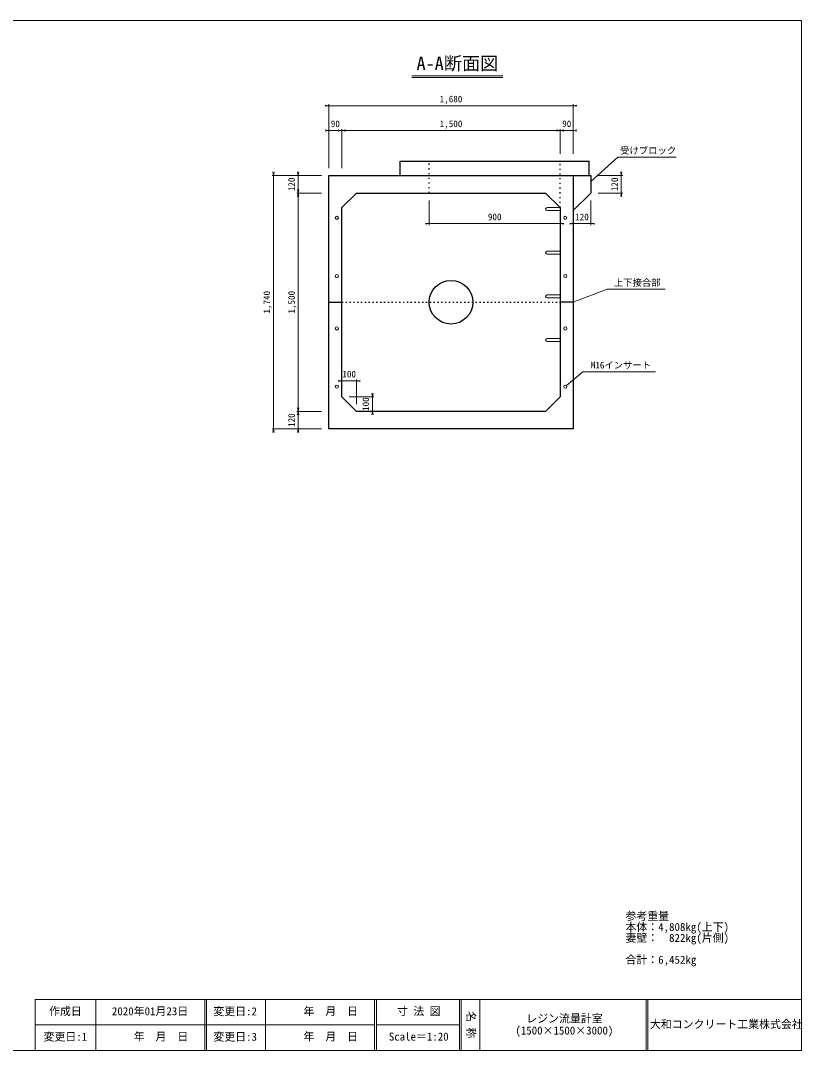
# Model space of a CAD drawing. Units: millimetres at full size. Extents: x -4900 to 5056, y -3538 to 3538.
# Drawn here: x -316 to 5056, y -3538 to 3538 of the extents above; entities that cross this region are included whole.
import ezdxf
from ezdxf.enums import TextEntityAlignment as Align

# ---------------------------------------------------------------- set-up
doc = ezdxf.new("R2010")
doc.units = ezdxf.units.MM
doc.header["$LTSCALE"] = 25
doc.linetypes.add('USER2', pattern=[1.05, 0.35, -0.7])
doc.linetypes.add('USER5', pattern=[1.3, 0.3, -1])
for name, color, linetype, lineweight in [('0-1_ﾚｲﾔ2', 5, 'Continuous', 25), ('0-3_ﾚｲﾔ4', 6, 'USER5', 13), ('0-C_ﾚｲﾔ13', 3, 'Continuous', 13), ('0-E_寸法', 3, 'Continuous', 13)]:
    doc.layers.add(name, color=color, linetype=linetype, lineweight=lineweight)
doc.layers.add('0-7_文字', color=3, linetype='Continuous')
doc.styles.add('ＭＳ ゴシック', font='')
doc.styles.get('ＭＳ ゴシック').set_extended_font_data('MS Gothic')

# ---------------------------------------------------------------- blocks, each defined once
blk = doc.blocks.new('open_arrow')
at = {"color": 0, "linetype": 'Continuous', "lineweight": -2}
blk.add_lwpolyline([(7.5, 1.25), (0, 0), (7.5, -1.25)], dxfattribs=at)

msp = doc.modelspace()

# ---------------------------------------------------------------- linework, layer by layer
at = {"layer": '0-1_ﾚｲﾔ2'}
for p, q in [((2291.65, 2472.66), (2291.65, 2572.66)), ((2291.65, 2572.66), (3591.65, 2572.66)), ((3591.65, 2472.66), (3591.65, 2572.66)), ((1801.65, 732.66), (1801.65, 2472.66)), ((1801.65, 2472.66), (3601.65, 2472.66)), ((3481.65, 2472.66), (3481.65, 732.66)), ((3601.65, 2472.66), (3601.65, 2352.66)), ((1991.65, 2352.66), (1891.65, 2252.66)), ((1991.65, 2352.66), (3291.65, 2352.66)), ((3391.65, 2252.66), (3291.65, 2352.66)), ((3601.65, 2352.66), (3481.65, 2232.66)), ((1891.65, 952.66), (1891.65, 2252.66)), ((3391.65, 2252.66), (3391.65, 952.66)), ((1801.65, 1602.66), (1891.65, 1602.66)), ((3481.65, 1602.66), (3391.65, 1602.66)), ((1891.65, 952.66), (1991.65, 852.66)), ((3291.65, 852.66), (3391.65, 952.66)), ((3291.65, 852.66), (1991.65, 852.66)), ((3481.65, 732.66), (1801.65, 732.66))]:
    msp.add_line(p, q, dxfattribs=at)
at = {"layer": '0-1_ﾚｲﾔ2', "linetype": 'USER5'}
for p, q in [((2491.65, 2352.66), (2491.65, 2572.66)), ((3391.65, 2252.66), (3391.65, 2572.66))]:
    msp.add_line(p, q, dxfattribs=at)
at = {"layer": '0-1_ﾚｲﾔ2', "linetype": 'USER2'}
msp.add_line((1891.65, 1602.66), (3391.65, 1602.66), dxfattribs=at)
at = {"layer": '0-1_ﾚｲﾔ2'}
msp.add_circle((2641.65, 1602.66), 150, dxfattribs=at)
at = {"layer": '0-3_ﾚｲﾔ4', "linetype": 'Continuous'}
for p, q in [((3301.65, 2252.66), (3391.65, 2252.66)), ((3301.65, 2232.66), (3391.65, 2232.66)), ((3301.65, 1952.66), (3391.65, 1952.66)), ((3301.65, 1932.66), (3391.65, 1932.66)), ((3301.65, 1652.66), (3391.65, 1652.66)), ((3301.65, 1632.66), (3391.65, 1632.66)), ((3301.65, 1352.66), (3391.65, 1352.66)), ((3301.65, 1332.66), (3391.65, 1332.66))]:
    msp.add_line(p, q, dxfattribs=at)
for centre in [(1856.65, 2182.66), (3426.65, 2182.66), (1856.65, 1782.66), (3426.65, 1782.66), (1856.65, 1422.66), (3426.65, 1422.66), (1856.65, 1022.66), (3426.65, 1022.66)]:
    msp.add_circle(centre, 11, dxfattribs=at)
for centre, start, end in [((3301.65, 2242.66), 90, 180), ((3301.65, 2242.66), 180, 270), ((3301.65, 1942.66), 90, 180), ((3301.65, 1942.66), 180, 270), ((3301.65, 1642.66), 90, 180), ((3301.65, 1642.66), 180, 270), ((3301.65, 1342.66), 90, 180), ((3301.65, 1342.66), 180, 270)]:
    msp.add_arc(centre, 10, start, end, dxfattribs=at)
at = {"layer": '0-C_ﾚｲﾔ13'}
for p, q in [((2373.35, 3157.96), (2998.35, 3157.96)), ((2373.35, 3145.46), (2998.35, 3145.46)), ((1801.65, 2522.66), (1801.65, 2962.66)), ((1801.65, 2952.66), (3481.65, 2952.66)), ((3481.65, 2622.66), (3481.65, 2962.66)), ((1801.65, 2782.66), (3481.65, 2782.66)), ((1891.65, 2522.66), (1891.65, 2792.66)), ((3391.65, 2622.66), (3391.65, 2792.66)), ((4188.47, 2599.08), (3788.47, 2599.08)), ((1751.65, 2472.66), (1411.65, 2472.66)), ((1421.65, 732.66), (1421.65, 2472.66)), ((1591.65, 732.66), (1591.65, 2472.66)), ((3651.65, 2472.66), (3821.65, 2472.66)), ((1751.65, 2352.66), (1581.65, 2352.66)), ((3651.65, 2352.66), (3821.65, 2352.66)), ((2491.65, 2302.66), (2491.65, 2132.66)), ((3601.65, 2302.66), (3601.65, 2132.66)), ((4113.67, 1691.84), (3713.67, 1691.84)), ((1991.65, 902.66), (1991.65, 1072.66)), ((4047.1, 1124.58), (3547.1, 1124.58)), ((1941.65, 952.66), (2111.65, 952.66)), ((1751.65, 852.66), (1581.65, 852.66)), ((1751.65, 732.66), (1411.65, 732.66)), ((-216.67, -3537.5), (-216.67, -3187.5)), ((5050, -3187.5), (-216.67, -3187.5)), ((200, -3537.5), (200, -3187.5)), ((950, -3537.5), (950, -3187.5)), ((961.67, -3537.5), (961.67, -3187.5)), ((1366.67, -3537.5), (1366.67, -3187.5)), ((2116.67, -3537.5), (2116.67, -3187.5)), ((2128.33, -3537.5), (2128.33, -3187.5)), ((2700, -3537.5), (2700, -3187.5)), ((2711.67, -3537.5), (2711.67, -3187.5)), ((2839.05, -3537.5), (2839.05, -3187.5)), ((3983.33, -3537.5), (3983.33, -3187.5)), ((3995, -3537.5), (3995, -3187.5)), ((-216.67, -3362.5), (950, -3362.5)), ((950, -3362.5), (2116.67, -3362.5)), ((2128.33, -3362.5), (2700, -3362.5))]:
    msp.add_line(p, q, dxfattribs=at)
msp.add_lwpolyline([(5050, 3537.5), (-4900, 3537.5), (-4900, -3537.5), (5050, -3537.5)], close=True, dxfattribs=at)
at = {"layer": '0-E_寸法'}
for p, q in [((3481.65, 2952.66), (1801.65, 2952.66)), ((1801.65, 2782.66), (1891.65, 2782.66)), ((1891.65, 2782.66), (3391.65, 2782.66)), ((3391.65, 2782.66), (3481.65, 2782.66)), ((3601.65, 2431.41), (3788.47, 2599.08)), ((1421.65, 732.66), (1421.65, 2472.66)), ((1591.65, 2472.66), (1591.65, 2352.66)), ((3811.65, 2472.66), (3811.65, 2352.66)), ((1591.65, 2352.66), (1591.65, 852.66)), ((2491.65, 2142.66), (3391.65, 2142.66)), ((3601.65, 2142.66), (3481.65, 2142.66)), ((3481.65, 1602.66), (3713.67, 1691.84)), ((1991.65, 1062.66), (1891.65, 1062.66)), ((3434.04, 1030.81), (3547.1, 1124.58)), ((2101.65, 952.66), (2101.65, 852.66)), ((1591.65, 852.66), (1591.65, 732.66))]:
    msp.add_line(p, q, dxfattribs=at)

# ---------------------------------------------------------------- block references
at = {"layer": '0-E_寸法', "xscale": 3.29, "yscale": 3.29}
for p, rotation in [((1801.65, 2952.66), 180), ((1801.65, 2782.66), 180), ((1891.65, 2782.66), 180), ((3391.65, 2782.66), 180), ((1421.65, 2472.66), 90), ((1591.65, 2472.66), 90), ((3811.65, 2472.66), 90), ((1591.65, 2352.66), 90), ((1591.65, 2352.66), 270), ((3811.65, 2352.66), 270), ((2491.65, 2142.66), 180), ((3481.65, 2142.66), 180), ((1891.65, 1062.66), 180), ((2101.65, 952.66), 90), ((1591.65, 852.66), 90), ((1591.65, 852.66), 270), ((2101.65, 852.66), 270), ((1421.65, 732.66), 270), ((1591.65, 732.66), 270)]:
    msp.add_blockref('open_arrow', p, dxfattribs=dict(at, rotation=rotation))
for p in [(3481.65, 2952.66), (1891.65, 2782.66), (3391.65, 2782.66), (3481.65, 2782.66), (3391.65, 2142.66), (3601.65, 2142.66), (1991.65, 1062.66)]:
    msp.add_blockref('open_arrow', p, dxfattribs=at)

# ---------------------------------------------------------------- texts
at = {"layer": '0-7_文字', "style": 'ＭＳ ゴシック'}
for s, p in [('作成日', (-120.97, -3312.35)), ('2020年01月23日', (311.27, -3312.54)), ('変更日:2', (1008.2, -3313.16)), ('    年  月  日', (1477.93, -3312.39)), ('寸 法 図', (2269.97, -3312.04)), ('レジン流量計室', (3158.68, -3362.38)), ('大和コンクリート工業株式会社', (4008.16, -3401.62)), ('(1500×1500×3000)', (3083.68, -3444.88)), ('変更日:1', (-158.47, -3487.3)), ('    年  月  日', (311.27, -3486.11)), ('変更日:3', (1008.2, -3487.82)), ('    年  月  日', (1477.93, -3486.11)), ('Scale＝1:20', (2213.72, -3486.7))]:
    msp.add_text(s, height=54.99, dxfattribs=at).set_placement(p, align=Align.BOTTOM_LEFT)
msp.add_text('名 称', height=54.99, rotation=270, dxfattribs=at).set_placement((2735.07, -3267.58), align=Align.BOTTOM_LEFT)
at = {"layer": '0-C_ﾚｲﾔ13', "style": 'ＭＳ ゴシック'}
for s, height, p in [('A-A断面図', 91.64, (2404.6, 3170.46)), ('受けブロック', 45.82, (3803.65, 2608.24)), ('上下接合部', 45.82, (3761.14, 1701)), ('M16インサート', 45.82, (3602.11, 1133.74)), ('参考重量', 54.99, (3840.09, -2658.4)), ('本体：4,808kg(上下)', 54.99, (3840.09, -2733.4)), ('妻壁：\u3000822kg(片側)', 54.99, (3840.09, -2808.4)), ('合計：6,452kg', 54.99, (3840.09, -2958.4))]:
    msp.add_text(s, height=height, dxfattribs=at).set_placement(p, align=Align.BOTTOM_LEFT)
at = {"layer": '0-E_寸法', "style": 'ＭＳ ゴシック'}
for s, p in [('1,680', (2563.53, 2962.03)), ('90', (1815.4, 2792.03)), ('1,500', (2563.53, 2792.03)), ('90', (3405.4, 2792.03)), ('900', (2894.78, 2152.03)), ('120', (3494.78, 2152.03)), ('100', (1894.78, 1072.03))]:
    msp.add_text(s, height=45.82, dxfattribs=at).set_placement(p, align=Align.BOTTOM_LEFT)
for s, p in [('120', (1582.28, 2365.78)), ('120', (3802.28, 2365.78)), ('1,740', (1412.28, 1524.53)), ('1,500', (1582.28, 1524.53)), ('100', (2092.28, 855.78)), ('120', (1582.28, 745.78))]:
    msp.add_text(s, height=45.82, rotation=90, dxfattribs=at).set_placement(p, align=Align.BOTTOM_LEFT)

doc.saveas('drawing.dxf')
